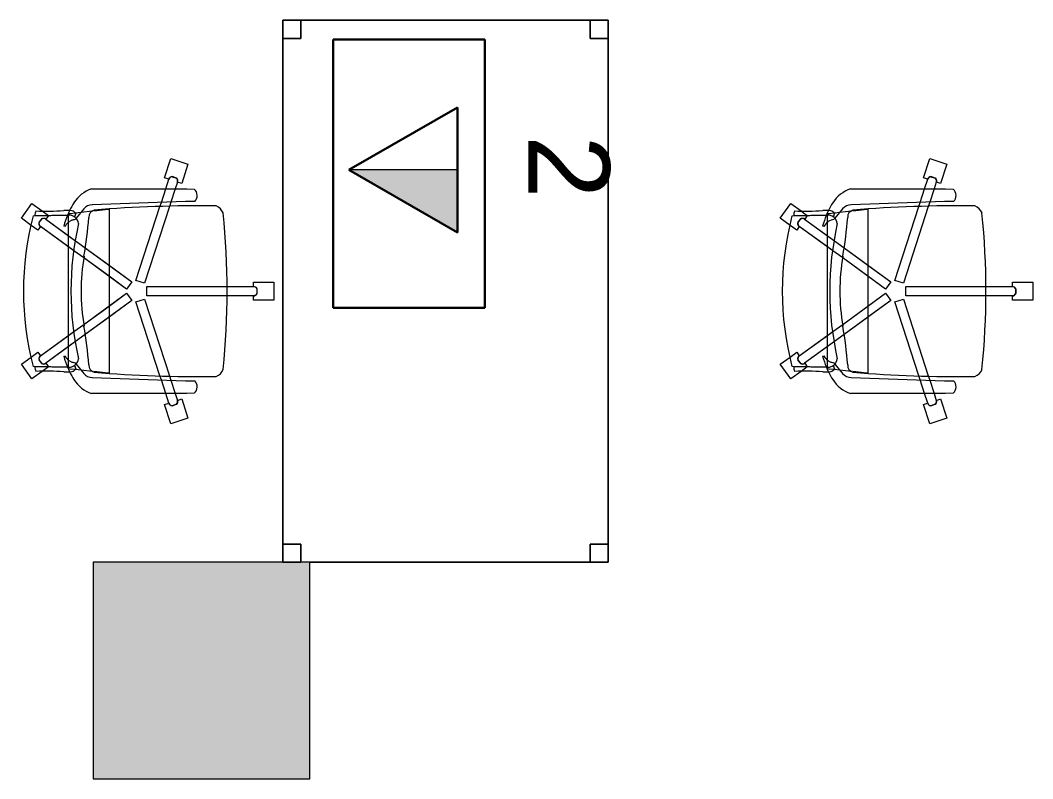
# Model space of a CAD drawing. Header units: inches. Extents: x 385 to 2249, y -1781 to -36.
# Drawn here: x 651.4 to 763.5, y -1074.1 to -990.1 of the extents above; entities that cross this region are included whole.
import ezdxf

# ---------------------------------------------------------------- set-up
doc = ezdxf.new("R2010")
doc.units = ezdxf.units.IN
doc.header["$MEASUREMENT"] = 0
for name, color, linetype, lineweight in [('A-ANNO-NOTE', 131, 'Continuous', 30), ('A-WALL', 113, 'Continuous', 13), ('I-FURN', 30, 'Continuous', 9)]:
    doc.layers.add(name, color=color, linetype=linetype, lineweight=lineweight)
doc.styles.add('Swis721 Lt BT', font='swissl.ttf', dxfattribs={"height": 9})

# ---------------------------------------------------------------- blocks, each defined once
blk = doc.blocks.new('F-Haworth_Chair_X99-Seminar - X99 Advanced Seminar Chair-V24-Level 5 POWER _ SIGNAL')
at = {"layer": 'I-FURN'}
for p, q in [((-1, 15.13), (1, 15.13)), ((-1, 12.88), (-1, 15.13)), ((-1, 15.13), (1, 15.13)), ((-1, 12.88), (-1, 15.13)), ((1, 15.13), (1, 12.88)), ((1, 15.13), (1, 12.88)), ((-0.52, 12.88), (-1, 12.88)), ((-0.52, 12.88), (-1, 12.88)), ((-0.5, 9.91), (-0.5, 12.88)), ((-0.5, 9.91), (-0.5, 12.88)), ((0.26, 13.26), (-0.26, 13.26)), ((0.26, 13.26), (-0.26, 13.26)), ((-0.25, 13.25), (0.25, 13.25)), ((-0.25, 13.25), (0.25, 13.25)), ((0.5, 12.88), (0.5, 9.91)), ((0.5, 12.88), (0.5, 9.91)), ((1, 12.88), (0.52, 12.88)), ((1, 12.88), (0.52, 12.88)), ((-0.5, 1.08), (-0.5, 9.91)), ((-0.5, 1.08), (-0.5, 9.91)), ((0.5, 9.91), (0.5, 1.08)), ((0.5, 9.91), (0.5, 1.08)), ((-14.69, 3.72), (-14.08, 5.62)), ((-14.69, 3.72), (-14.08, 5.62)), ((-14.08, 5.62), (-11.94, 4.93)), ((-14.08, 5.62), (-11.94, 4.93)), ((-11.32, 5.48), (-11.3, 6.32)), ((-9.92, 6.36), (-9.92, 5.36)), ((9.92, 5.36), (9.92, 6.36)), ((11.3, 6.32), (11.32, 5.48)), ((11.94, 4.93), (14.08, 5.62)), ((11.94, 4.93), (14.08, 5.62)), ((14.08, 5.62), (14.69, 3.72)), ((14.08, 5.62), (14.69, 3.72)), ((-11.94, 4.93), (-12.09, 4.47)), ((-11.94, 4.93), (-12.09, 4.47)), ((-11.32, -5.06), (-11.32, 5.48)), ((-9.92, 5.36), (-9.57, -4.97)), ((9.57, -4.97), (9.92, 5.36)), ((11.32, 5.48), (11.32, -5.06)), ((12.09, 4.47), (11.94, 4.93)), ((12.09, 4.47), (11.94, 4.93)), ((-12.55, 3.03), (-14.69, 3.72)), ((-12.55, 3.03), (-14.69, 3.72)), ((-12.53, 4.34), (-12.69, 3.85)), ((-12.53, 4.34), (-12.69, 3.85)), ((-12.68, 3.86), (-12.52, 4.33)), ((-12.68, 3.86), (-12.52, 4.33)), ((-12.4, 3.49), (-12.55, 3.03)), ((-12.4, 3.49), (-12.55, 3.03)), ((-11.32, 3.15), (-12.4, 3.5)), ((-11.32, 3.15), (-12.4, 3.5)), ((-12.09, 4.45), (-11.32, 4.21)), ((-12.09, 4.45), (-11.32, 4.21)), ((-11.32, 4.21), (-9.86, 3.73)), ((-11.32, 4.21), (-9.86, 3.73)), ((-9.86, 3.73), (-9.38, 3.57)), ((-9.86, 3.73), (-9.38, 3.57)), ((-9.38, 3.57), (-0.87, 0.81)), ((-9.38, 3.57), (-0.87, 0.81)), ((0.87, 0.81), (9.38, 3.57)), ((0.87, 0.81), (9.38, 3.57)), ((9.38, 3.57), (9.86, 3.73)), ((9.38, 3.57), (9.86, 3.73)), ((9.86, 3.73), (11.32, 4.21)), ((9.86, 3.73), (11.32, 4.21)), ((11.32, 4.21), (12.09, 4.45)), ((11.32, 4.21), (12.09, 4.45)), ((12.4, 3.5), (11.32, 3.15)), ((12.4, 3.5), (11.32, 3.15)), ((12.55, 3.03), (12.4, 3.49)), ((12.55, 3.03), (12.4, 3.49)), ((12.52, 4.33), (12.68, 3.86)), ((12.52, 4.33), (12.68, 3.86)), ((12.69, 3.85), (12.53, 4.34)), ((12.69, 3.85), (12.53, 4.34)), ((14.69, 3.72), (12.55, 3.03)), ((14.69, 3.72), (12.55, 3.03)), ((-9.83, 2.67), (-11.32, 3.15)), ((-9.83, 2.67), (-11.32, 3.15)), ((-9.37, 2.52), (-9.83, 2.67)), ((-9.37, 2.52), (-9.83, 2.67)), ((-1.18, -0.14), (-9.37, 2.52)), ((-1.18, -0.14), (-9.37, 2.52)), ((9.37, 2.52), (1.18, -0.14)), ((9.37, 2.52), (1.18, -0.14)), ((9.83, 2.67), (9.37, 2.52)), ((9.83, 2.67), (9.37, 2.52)), ((11.32, 3.15), (9.83, 2.67)), ((11.32, 3.15), (9.83, 2.67)), ((-0.87, 0.81), (-1.18, -0.14)), ((-0.87, 0.81), (-1.18, -0.14)), ((0.5, 1.08), (-0.5, 1.08)), ((0.5, 1.08), (-0.5, 1.08)), ((1.18, -0.14), (0.87, 0.81)), ((1.18, -0.14), (0.87, 0.81)), ((-4.79, -5.75), (-1.04, -0.58)), ((-2.89, -3.12), (-1.04, -0.58)), ((-1.04, -0.58), (-0.23, -1.17)), ((-1.04, -0.58), (-0.23, -1.17)), ((0.23, -1.17), (1.04, -0.58)), ((0.23, -1.17), (1.04, -0.58)), ((1.04, -0.58), (2.89, -3.12)), ((1.04, -0.58), (4.79, -5.75)), ((-0.23, -1.17), (-3.68, -5.91)), ((-0.23, -1.17), (-1.65, -3.12)), ((1.65, -3.12), (0.23, -1.17)), ((3.68, -5.91), (0.23, -1.17)), ((-9.07, -3.12), (-2.89, -3.12)), ((-9.07, -3.2), (-9.07, -3.12)), ((-8.9, -4.8), (-9.07, -3.2)), ((-4.79, -5.75), (-2.89, -3.12)), ((-1.65, -3.12), (-3.68, -5.91)), ((-2.89, -3.12), (-1.65, -3.12)), ((-1.65, -3.12), (1.65, -3.12)), ((1.65, -3.12), (2.89, -3.12)), ((3.68, -5.91), (1.65, -3.12)), ((2.89, -3.12), (9.07, -3.12)), ((2.89, -3.12), (4.79, -5.75)), ((9.07, -3.2), (8.9, -4.8)), ((9.07, -3.12), (9.07, -3.2)), ((-8.88, -4.99), (-8.89, -4.91)), ((-8.75, -6.22), (-8.88, -4.99)), ((8.88, -4.99), (8.75, -6.22)), ((8.89, -4.91), (8.88, -4.99)), ((-9.13, -5.92), (-8.07, -6.77)), ((-8.68, -6.87), (-8.75, -6.22)), ((-5.57, -6.82), (-4.79, -5.75)), ((-5.57, -6.82), (-4.79, -5.75)), ((-3.68, -5.91), (-4.47, -7.01)), ((-3.68, -5.91), (-4.47, -7.01)), ((4.47, -7.01), (3.68, -5.91)), ((4.47, -7.01), (3.68, -5.91)), ((4.79, -5.75), (5.57, -6.82)), ((4.79, -5.75), (5.57, -6.82)), ((8.07, -6.77), (9.13, -5.92)), ((8.75, -6.22), (8.68, -6.87)), ((-8.62, -7.42), (-8.68, -6.87)), ((-8.6, -7.6), (-8.62, -7.43)), ((-8.61, -6.81), (-8.23, -6.95)), ((-8.49, -7.6), (-8.56, -7.6)), ((-8.42, -7.57), (-8.34, -11.37)), ((-8.34, -11.52), (-8.42, -7.57)), ((-7.65, -7.6), (-8.4, -7.6)), ((-8.03, -6.81), (-7.95, -6.87)), ((-7.97, -10.12), (-5.57, -6.82)), ((-7.97, -10.12), (-6.14, -7.6)), ((-6.14, -7.6), (-7.65, -7.6)), ((-4.47, -7.01), (-7.16, -10.71)), ((-4.9, -7.6), (-7.16, -10.71)), ((-6.14, -7.6), (-5.57, -6.82)), ((-4.9, -7.6), (-6.14, -7.6)), ((-4.47, -7.01), (-4.9, -7.6)), ((4.9, -7.6), (-4.9, -7.6)), ((4.9, -7.6), (4.47, -7.01)), ((7.16, -10.71), (4.47, -7.01)), ((6.14, -7.6), (4.9, -7.6)), ((7.16, -10.71), (4.9, -7.6)), ((5.57, -6.82), (6.14, -7.6)), ((5.57, -6.82), (7.97, -10.12)), ((7.65, -7.6), (6.14, -7.6)), ((6.14, -7.6), (7.97, -10.12)), ((8.4, -7.6), (7.65, -7.6)), ((7.95, -6.87), (8.03, -6.81)), ((8.23, -6.95), (8.61, -6.81)), ((8.34, -11.37), (8.42, -7.57)), ((8.42, -7.57), (8.34, -11.52)), ((8.56, -7.6), (8.51, -7.6)), ((8.62, -7.43), (8.6, -7.6)), ((8.68, -6.87), (8.62, -7.42)), ((-7.18, -7.99), (-7.21, -8.13)), ((7.21, -8.13), (7.18, -7.99)), ((-8.88, -10.52), (-8.38, -9.83)), ((-8.88, -10.52), (-8.38, -9.83)), ((-8.38, -9.83), (-7.99, -10.11)), ((-8.38, -9.83), (-7.99, -10.11)), ((7.99, -10.11), (8.38, -9.83)), ((7.99, -10.11), (8.38, -9.83)), ((8.38, -9.83), (8.88, -10.52)), ((8.38, -9.83), (8.88, -10.52)), ((-9.7, -11.65), (-8.88, -10.52)), ((-9.7, -11.65), (-8.88, -10.52)), ((-8, -10.58), (-7.59, -10.88)), ((-8, -10.58), (-7.59, -10.88)), ((-7.59, -10.87), (-7.99, -10.57)), ((-7.59, -10.87), (-7.99, -10.57)), ((-6.76, -11), (-7.29, -11.74)), ((-6.76, -11), (-7.29, -11.74)), ((-7.15, -10.72), (-6.76, -11)), ((-7.15, -10.72), (-6.76, -11)), ((6.76, -11), (7.15, -10.72)), ((6.76, -11), (7.15, -10.72)), ((7.29, -11.74), (6.76, -11)), ((7.29, -11.74), (6.76, -11)), ((7.99, -10.57), (7.59, -10.87)), ((7.99, -10.57), (7.59, -10.87)), ((7.59, -10.88), (8, -10.58)), ((7.59, -10.88), (8, -10.58)), ((8.88, -10.52), (9.7, -11.65)), ((8.88, -10.52), (9.7, -11.65)), ((-8.08, -12.82), (-9.7, -11.65)), ((-8.08, -12.82), (-9.7, -11.65)), ((-7.29, -11.74), (-8.08, -12.82)), ((-7.29, -11.74), (-8.08, -12.82)), ((8.08, -12.82), (7.29, -11.74)), ((8.08, -12.82), (7.29, -11.74)), ((9.7, -11.65), (8.08, -12.82)), ((9.7, -11.65), (8.08, -12.82))]:
    blk.add_line(p, q, dxfattribs=at)
for centre, radius, start, end in [((-0.11, 12.88), 0.407, 111.1651, 180.8349), ((-0.11, 12.88), 0.407, 111.1651, 180.8349), ((-0.09, 12.88), 0.406, 112.6199, 180), ((-0.09, 12.88), 0.406, 166.524, 180), ((-0.09, 12.88), 0.406, 126.0959, 166.524), ((-0.09, 12.88), 0.406, 112.6199, 126.0959), ((0.09, 12.88), 0.406, 53.9041, 67.3801), ((0.09, 12.88), 0.406, 0, 67.3801), ((0.11, 12.88), 0.407, 54.9009, 68.8349), ((0.11, 12.88), 0.407, 359.1651, 68.8349), ((0.09, 12.88), 0.406, 0, 53.9041), ((0.11, 12.88), 0.407, 40.967, 54.9009), ((0.11, 12.88), 0.407, 27.033, 40.967), ((0.11, 12.88), 0.407, 13.0991, 27.033), ((0.11, 12.88), 0.407, 359.1651, 13.0991), ((-8.21, 8.28), 1.31, 110.0433, 159.9567), ((0, -75.01), 84.96, 84.1475, 95.8525), ((8.21, 8.28), 1.31, 20.0433, 69.9567), ((144.06, 7.32), 153.52, 179.4749, 184.5213), ((-144.06, 7.32), 153.52, 355.4787, 0.5251), ((-10.58, 5.68), 0.956, 45.8901, 138.1099), ((10.58, 5.68), 0.956, 41.8901, 134.1099), ((-12.22, 4.09), 0.407, 71.1651, 140.8349), ((-12.22, 4.09), 0.407, 71.1651, 140.8349), ((12.22, 4.09), 0.407, 67.033, 108.8349), ((12.22, 4.09), 0.407, 39.1651, 108.8349), ((-12.28, 3.88), 0.407, 183.1651, 197.0991), ((-12.28, 3.88), 0.407, 183.1651, 252.8349), ((-12.27, 3.89), 0.406, 184.6199, 198.0959), ((-12.27, 3.89), 0.406, 184.6199, 252), ((-12.28, 3.88), 0.407, 197.0991, 211.033), ((-12.27, 3.89), 0.406, 198.0959, 238.524), ((-12.28, 3.88), 0.407, 211.033, 224.967), ((-12.28, 3.88), 0.407, 224.967, 252.8349), ((-12.22, 4.07), 0.406, 72, 139.3801), ((-12.22, 4.07), 0.406, 115.9808, 139.3801), ((-12.27, 3.89), 0.406, 238.524, 252), ((-12.22, 4.07), 0.406, 112.4281, 115.9808), ((-12.22, 4.07), 0.406, 85.476, 112.4281), ((-12.22, 4.07), 0.406, 72, 85.476), ((12.22, 4.07), 0.406, 81.0479, 108), ((12.22, 4.07), 0.406, 40.6199, 108), ((12.22, 4.07), 0.406, 40.6199, 81.0479), ((12.22, 4.09), 0.407, 53.0991, 67.033), ((12.27, 3.89), 0.406, 288, 355.3801), ((12.28, 3.88), 0.407, 287.1651, 356.8349), ((12.28, 3.88), 0.407, 287.1651, 356.8349), ((12.27, 3.89), 0.406, 288, 341.9041), ((12.22, 4.09), 0.407, 39.1651, 53.0991), ((12.27, 3.89), 0.406, 341.9041, 355.3801), ((-7.87, -3.92), 3.63, 198.1789, 238.0478), ((-8.18, -4.9), 1.39, 182.8013, 227.1078), ((-8.24, -4.59), 0.763, 194.2338, 275.7662), ((-11.32, -48.08), 42.84, 79.9767, 85.7699), ((11.32, -48.08), 42.84, 94.2301, 100.0233), ((8.24, -4.59), 0.763, 264.2338, 345.7662), ((8.18, -4.9), 1.39, 312.8922, 357.1987), ((7.87, -3.92), 3.63, 301.9522, 341.8211), ((-7.37, -7.55), 1.05, 95.9554, 181.1786), ((0, 26.49), 33.83, 257.2285, 282.7715), ((0, 15.97), 22.19, 259.9767, 280.0233), ((7.37, -7.55), 1.05, 358.8214, 84.0446), ((-4.71, 1.15), 9.61, 238.0478, 243.9964), ((-5.2, -7.86), 3.74, 170.0936, 184.0143), ((-4.71, 1.15), 9.61, 243.9964, 246.4906), ((-8.28, -7.33), 0.613, 122.5427, 170.0936), ((-4.71, 1.15), 9.61, 246.6393, 247.073), ((-7.37, -7.55), 1.05, 145.2002, 181.1786), ((-4.71, 1.15), 9.61, 247.2631, 254.9334), ((-6.55, -6.76), 1.38, 185.0878, 199.5533), ((-6.55, -6.76), 1.38, 199.5533, 212.4248), ((-6.55, -6.76), 1.38, 214.0187, 228.4842), ((-6.55, -6.76), 1.38, 228.4842, 242.9497), ((6.55, -6.76), 1.38, 297.0503, 325.9813), ((4.71, 1.15), 9.61, 285.0666, 292.7369), ((6.55, -6.76), 1.38, 327.5752, 340.4467), ((6.55, -6.76), 1.38, 340.4467, 354.9122), ((7.37, -7.55), 1.05, 358.8214, 34.7998), ((4.71, 1.15), 9.61, 292.927, 293.5094), ((4.71, 1.15), 9.61, 293.5094, 296.0036), ((8.28, -7.33), 0.613, 9.9064, 57.4573), ((5.2, -7.86), 3.74, 355.9857, 9.9064), ((4.71, 1.15), 9.61, 296.0036, 301.9522), ((-36.06, -10.03), 27.2, 357.4882, 4.0143), ((36.06, -10.03), 27.2, 175.9857, 182.5118), ((-7.66, -10.36), 0.407, 143.1651, 212.8349), ((-7.66, -10.36), 0.407, 143.1651, 198.9009), ((-7.64, -10.36), 0.406, 170.9521, 211.3801), ((-7.64, -10.36), 0.406, 170.9521, 211.3801), ((-7.66, -10.36), 0.407, 198.9009, 212.8349), ((-7.64, -10.36), 0.406, 157.476, 170.9521), ((-7.64, -10.36), 0.406, 157.476, 170.9521), ((-7.64, -10.36), 0.406, 144, 157.476), ((-7.64, -10.36), 0.406, 144, 157.476), ((-7.48, -10.49), 0.407, 255.1651, 324.8349), ((-7.49, -10.47), 0.406, 256.6199, 270.0959), ((-7.49, -10.47), 0.406, 256.6199, 270.0959), ((-7.48, -10.49), 0.407, 255.1651, 269.0991), ((-7.49, -10.47), 0.406, 270.0959, 297.0479), ((-7.49, -10.47), 0.406, 270.0959, 283.5719), ((-7.48, -10.49), 0.407, 269.0991, 283.033), ((-7.49, -10.47), 0.406, 283.5719, 297.0479), ((-7.48, -10.49), 0.407, 283.033, 296.967), ((-7.49, -10.47), 0.406, 297.0479, 324), ((-7.49, -10.47), 0.406, 297.0479, 310.524), ((-7.48, -10.49), 0.407, 296.967, 310.9009), ((-7.49, -10.47), 0.406, 310.524, 324), ((-7.48, -10.49), 0.407, 310.9009, 324.8349), ((7.48, -10.49), 0.407, 215.1651, 284.8349), ((7.48, -10.49), 0.407, 215.1651, 284.8349), ((7.49, -10.47), 0.406, 216, 229.476), ((7.49, -10.47), 0.406, 216, 283.3801), ((7.49, -10.47), 0.406, 229.476, 242.9521), ((7.49, -10.47), 0.406, 242.9521, 256.4281), ((7.49, -10.47), 0.406, 256.4281, 283.3801), ((7.64, -10.36), 0.406, 22.524, 36), ((7.64, -10.36), 0.406, 328.6199, 36), ((7.66, -10.36), 0.407, 327.1651, 36.8349), ((7.66, -10.36), 0.407, 327.1651, 36.8349), ((7.64, -10.36), 0.406, 328.6199, 9.0479), ((7.64, -10.36), 0.406, 9.0479, 22.524), ((0, 20.73), 33.17, 254.4478, 255.4234), ((0, 20.29), 32.89, 255.304, 284.6925), ((0, 20.73), 33.17, 284.5766, 285.5522)]:
    blk.add_arc(centre, radius, start, end, dxfattribs=at)
blk = doc.blocks.new('Rectangular Table - Rectangular Table-V25-Level 5 POWER _ SIGNAL')
at = {"layer": 'I-FURN'}
for p, q in [((-28, 18), (-30, 18)), ((-30, 18), (-30, 16)), ((-30, 16), (-30, 18)), ((-30, 18), (-28, 18)), ((30, 18), (-30, 18)), ((-30, 18), (-30, -18)), ((-30, -18), (-30, 18)), ((-30, 18), (30, 18)), ((-28, 16), (-28, 18)), ((-28, 18), (-28, 16)), ((28, 18), (28, 16)), ((30, 18), (28, 18)), ((28, 18), (30, 18)), ((28, 16), (28, 18)), ((30, 16), (30, 18)), ((30, 18), (30, 16)), ((30, -15), (30, 18)), ((30, 18), (30, -15)), ((-30, 16), (-28, 16)), ((-28, 16), (-30, 16)), ((28, 16), (30, 16)), ((30, 16), (28, 16)), ((30, -15), (30, -18)), ((-28, -16), (-30, -16)), ((-30, -16), (-30, -18)), ((-30, -18), (-30, -16)), ((-30, -16), (-28, -16)), ((-28, -18), (-28, -16)), ((-28, -16), (-28, -18)), ((30, -16), (28, -16)), ((28, -16), (28, -18)), ((28, -18), (28, -16)), ((28, -16), (30, -16)), ((30, -18), (30, -16)), ((30, -16), (30, -18)), ((-30, -18), (-28, -18)), ((-28, -18), (-30, -18)), ((-30, -18), (30, -18)), ((30, -18), (-30, -18)), ((28, -18), (30, -18)), ((30, -18), (28, -18))]:
    blk.add_line(p, q, dxfattribs=at)
blk = doc.blocks.new('F-Haworth_Chair_X99-Seminar - X99 Advanced Seminar Chair-V44-Level 5 POWER _ SIGNAL')
at = {"layer": 'I-FURN'}
for p, q in [((-1, 15.13), (1, 15.13)), ((-1, 12.88), (-1, 15.13)), ((-1, 15.13), (1, 15.13)), ((-1, 12.88), (-1, 15.13)), ((1, 15.13), (1, 12.88)), ((1, 15.13), (1, 12.88)), ((-0.52, 12.88), (-1, 12.88)), ((-0.52, 12.88), (-1, 12.88)), ((-0.5, 9.91), (-0.5, 12.88)), ((-0.5, 9.91), (-0.5, 12.88)), ((0.26, 13.26), (-0.26, 13.26)), ((0.26, 13.26), (-0.26, 13.26)), ((-0.25, 13.25), (0.25, 13.25)), ((-0.25, 13.25), (0.25, 13.25)), ((0.5, 12.88), (0.5, 9.91)), ((0.5, 12.88), (0.5, 9.91)), ((1, 12.88), (0.52, 12.88)), ((1, 12.88), (0.52, 12.88)), ((-0.5, 1.08), (-0.5, 9.91)), ((-0.5, 1.08), (-0.5, 9.91)), ((0.5, 9.91), (0.5, 1.08)), ((0.5, 9.91), (0.5, 1.08)), ((-14.69, 3.72), (-14.08, 5.62)), ((-14.69, 3.72), (-14.08, 5.62)), ((-14.08, 5.62), (-11.94, 4.93)), ((-14.08, 5.62), (-11.94, 4.93)), ((-11.32, 5.48), (-11.3, 6.32)), ((-9.92, 6.36), (-9.92, 5.36)), ((9.92, 5.36), (9.92, 6.36)), ((11.3, 6.32), (11.32, 5.48)), ((11.94, 4.93), (14.08, 5.62)), ((11.94, 4.93), (14.08, 5.62)), ((14.08, 5.62), (14.69, 3.72)), ((14.08, 5.62), (14.69, 3.72)), ((-11.94, 4.93), (-12.09, 4.47)), ((-11.94, 4.93), (-12.09, 4.47)), ((-11.32, -5.06), (-11.32, 5.48)), ((-9.92, 5.36), (-9.57, -4.97)), ((9.57, -4.97), (9.92, 5.36)), ((11.32, 5.48), (11.32, -5.06)), ((12.09, 4.47), (11.94, 4.93)), ((12.09, 4.47), (11.94, 4.93)), ((-12.55, 3.03), (-14.69, 3.72)), ((-12.55, 3.03), (-14.69, 3.72)), ((-12.53, 4.34), (-12.69, 3.85)), ((-12.53, 4.34), (-12.69, 3.85)), ((-12.68, 3.86), (-12.52, 4.33)), ((-12.68, 3.86), (-12.52, 4.33)), ((-12.4, 3.49), (-12.55, 3.03)), ((-12.4, 3.49), (-12.55, 3.03)), ((-11.32, 3.15), (-12.4, 3.5)), ((-11.32, 3.15), (-12.4, 3.5)), ((-12.09, 4.45), (-11.32, 4.21)), ((-12.09, 4.45), (-11.32, 4.21)), ((-11.32, 4.21), (-9.86, 3.73)), ((-11.32, 4.21), (-9.86, 3.73)), ((-9.86, 3.73), (-9.38, 3.57)), ((-9.86, 3.73), (-9.38, 3.57)), ((-9.38, 3.57), (-0.87, 0.81)), ((-9.38, 3.57), (-0.87, 0.81)), ((0.87, 0.81), (9.38, 3.57)), ((0.87, 0.81), (9.38, 3.57)), ((9.38, 3.57), (9.86, 3.73)), ((9.38, 3.57), (9.86, 3.73)), ((9.86, 3.73), (11.32, 4.21)), ((9.86, 3.73), (11.32, 4.21)), ((11.32, 4.21), (12.09, 4.45)), ((11.32, 4.21), (12.09, 4.45)), ((12.4, 3.5), (11.32, 3.15)), ((12.4, 3.5), (11.32, 3.15)), ((12.55, 3.03), (12.4, 3.49)), ((12.55, 3.03), (12.4, 3.49)), ((12.52, 4.33), (12.68, 3.86)), ((12.52, 4.33), (12.68, 3.86)), ((12.69, 3.85), (12.53, 4.34)), ((12.69, 3.85), (12.53, 4.34)), ((14.69, 3.72), (12.55, 3.03)), ((14.69, 3.72), (12.55, 3.03)), ((-9.83, 2.67), (-11.32, 3.15)), ((-9.83, 2.67), (-11.32, 3.15)), ((-9.37, 2.52), (-9.83, 2.67)), ((-9.37, 2.52), (-9.83, 2.67)), ((-1.18, -0.14), (-9.37, 2.52)), ((-1.18, -0.14), (-9.37, 2.52)), ((9.37, 2.52), (1.18, -0.14)), ((9.37, 2.52), (1.18, -0.14)), ((9.83, 2.67), (9.37, 2.52)), ((9.83, 2.67), (9.37, 2.52)), ((11.32, 3.15), (9.83, 2.67)), ((11.32, 3.15), (9.83, 2.67)), ((-0.87, 0.81), (-1.18, -0.14)), ((-0.87, 0.81), (-1.18, -0.14)), ((0.5, 1.08), (-0.5, 1.08)), ((0.5, 1.08), (-0.5, 1.08)), ((1.18, -0.14), (0.87, 0.81)), ((1.18, -0.14), (0.87, 0.81)), ((-4.79, -5.75), (-1.04, -0.58)), ((-2.89, -3.12), (-1.04, -0.58)), ((-1.04, -0.58), (-0.23, -1.17)), ((-1.04, -0.58), (-0.23, -1.17)), ((0.23, -1.17), (1.04, -0.58)), ((0.23, -1.17), (1.04, -0.58)), ((1.04, -0.58), (2.89, -3.12)), ((1.04, -0.58), (4.79, -5.75)), ((-0.23, -1.17), (-3.68, -5.91)), ((-0.23, -1.17), (-1.65, -3.12)), ((1.65, -3.12), (0.23, -1.17)), ((3.68, -5.91), (0.23, -1.17)), ((-9.07, -3.12), (-2.89, -3.12)), ((-9.07, -3.2), (-9.07, -3.12)), ((-8.9, -4.8), (-9.07, -3.2)), ((-4.79, -5.75), (-2.89, -3.12)), ((-1.65, -3.12), (-3.68, -5.91)), ((-2.89, -3.12), (-1.65, -3.12)), ((-1.65, -3.12), (1.65, -3.12)), ((1.65, -3.12), (2.89, -3.12)), ((3.68, -5.91), (1.65, -3.12)), ((2.89, -3.12), (9.07, -3.12)), ((2.89, -3.12), (4.79, -5.75)), ((9.07, -3.2), (8.9, -4.8)), ((9.07, -3.12), (9.07, -3.2)), ((-8.88, -4.99), (-8.89, -4.91)), ((-8.75, -6.22), (-8.88, -4.99)), ((8.88, -4.99), (8.75, -6.22)), ((8.89, -4.91), (8.88, -4.99)), ((-9.13, -5.92), (-8.07, -6.77)), ((-8.68, -6.87), (-8.75, -6.22)), ((-5.57, -6.82), (-4.79, -5.75)), ((-5.57, -6.82), (-4.79, -5.75)), ((-3.68, -5.91), (-4.47, -7.01)), ((-3.68, -5.91), (-4.47, -7.01)), ((4.47, -7.01), (3.68, -5.91)), ((4.47, -7.01), (3.68, -5.91)), ((4.79, -5.75), (5.57, -6.82)), ((4.79, -5.75), (5.57, -6.82)), ((8.07, -6.77), (9.13, -5.92)), ((8.75, -6.22), (8.68, -6.87)), ((-8.62, -7.42), (-8.68, -6.87)), ((-8.6, -7.6), (-8.62, -7.43)), ((-8.61, -6.81), (-8.23, -6.95)), ((-8.49, -7.6), (-8.56, -7.6)), ((-8.42, -7.57), (-8.34, -11.37)), ((-8.34, -11.52), (-8.42, -7.57)), ((-7.65, -7.6), (-8.4, -7.6)), ((-8.03, -6.81), (-7.95, -6.87)), ((-7.97, -10.12), (-5.57, -6.82)), ((-7.97, -10.12), (-6.14, -7.6)), ((-6.14, -7.6), (-7.65, -7.6)), ((-4.47, -7.01), (-7.16, -10.71)), ((-4.9, -7.6), (-7.16, -10.71)), ((-6.14, -7.6), (-5.57, -6.82)), ((-4.9, -7.6), (-6.14, -7.6)), ((-4.47, -7.01), (-4.9, -7.6)), ((4.9, -7.6), (-4.9, -7.6)), ((4.9, -7.6), (4.47, -7.01)), ((7.16, -10.71), (4.47, -7.01)), ((6.14, -7.6), (4.9, -7.6)), ((7.16, -10.71), (4.9, -7.6)), ((5.57, -6.82), (6.14, -7.6)), ((5.57, -6.82), (7.97, -10.12)), ((7.65, -7.6), (6.14, -7.6)), ((6.14, -7.6), (7.97, -10.12)), ((8.4, -7.6), (7.65, -7.6)), ((7.95, -6.87), (8.03, -6.81)), ((8.23, -6.95), (8.61, -6.81)), ((8.34, -11.37), (8.42, -7.57)), ((8.42, -7.57), (8.34, -11.52)), ((8.56, -7.6), (8.51, -7.6)), ((8.62, -7.43), (8.6, -7.6)), ((8.68, -6.87), (8.62, -7.42)), ((-7.18, -7.99), (-7.21, -8.13)), ((7.21, -8.13), (7.18, -7.99)), ((-8.68, -10.25), (-8.38, -9.83)), ((-8.68, -10.25), (-8.38, -9.83)), ((-8.38, -9.83), (-7.99, -10.11)), ((-8.38, -9.83), (-7.99, -10.11)), ((7.99, -10.11), (8.38, -9.83)), ((7.99, -10.11), (8.38, -9.83)), ((8.38, -9.83), (8.88, -10.52)), ((8.38, -9.83), (8.88, -10.52)), ((-9.7, -11.65), (-8.88, -10.52)), ((-9.7, -11.65), (-8.88, -10.52)), ((-8.88, -10.52), (-8.69, -10.26)), ((-8.88, -10.52), (-8.69, -10.26)), ((-8, -10.58), (-7.59, -10.88)), ((-8, -10.58), (-7.59, -10.88)), ((-7.59, -10.87), (-7.99, -10.57)), ((-7.59, -10.87), (-7.99, -10.57)), ((-6.76, -11), (-7.29, -11.74)), ((-6.76, -11), (-7.29, -11.74)), ((-7.15, -10.72), (-6.76, -11)), ((-7.15, -10.72), (-6.76, -11)), ((6.76, -11), (7.15, -10.72)), ((6.76, -11), (7.15, -10.72)), ((7.29, -11.74), (6.76, -11)), ((7.29, -11.74), (6.76, -11)), ((7.99, -10.57), (7.59, -10.87)), ((7.99, -10.57), (7.59, -10.87)), ((7.59, -10.88), (8, -10.58)), ((7.59, -10.88), (8, -10.58)), ((8.88, -10.52), (9.7, -11.65)), ((8.88, -10.52), (9.7, -11.65)), ((-8.08, -12.82), (-9.7, -11.65)), ((-8.08, -12.82), (-9.7, -11.65)), ((-7.29, -11.74), (-8.08, -12.82)), ((-7.29, -11.74), (-8.08, -12.82)), ((8.08, -12.82), (7.29, -11.74)), ((8.08, -12.82), (7.29, -11.74)), ((9.7, -11.65), (8.08, -12.82)), ((9.7, -11.65), (8.08, -12.82))]:
    blk.add_line(p, q, dxfattribs=at)
for centre, radius, start, end in [((-0.11, 12.88), 0.407, 111.1651, 180.8349), ((-0.11, 12.88), 0.407, 111.1651, 180.8349), ((-0.09, 12.88), 0.406, 112.6199, 180), ((-0.09, 12.88), 0.406, 166.524, 180), ((-0.09, 12.88), 0.406, 126.0959, 166.524), ((-0.09, 12.88), 0.406, 112.6199, 126.0959), ((0.09, 12.88), 0.406, 53.9041, 67.3801), ((0.09, 12.88), 0.406, 0, 67.3801), ((0.11, 12.88), 0.407, 54.9009, 68.8349), ((0.11, 12.88), 0.407, 359.1651, 68.8349), ((0.09, 12.88), 0.406, 0, 53.9041), ((0.11, 12.88), 0.407, 40.967, 54.9009), ((0.11, 12.88), 0.407, 27.033, 40.967), ((0.11, 12.88), 0.407, 359.1651, 27.033), ((-8.21, 8.28), 1.31, 110.0433, 159.9567), ((0, -75.01), 84.96, 84.1475, 95.8525), ((8.21, 8.28), 1.31, 20.0433, 69.9567), ((144.06, 7.32), 153.52, 179.4749, 184.5213), ((-144.06, 7.32), 153.52, 355.4787, 0.5251), ((-10.58, 5.68), 0.956, 45.8901, 138.1099), ((10.58, 5.68), 0.956, 41.8901, 134.1099), ((-12.22, 4.09), 0.407, 85.0991, 140.8349), ((-12.22, 4.09), 0.407, 71.1651, 140.8349), ((-12.22, 4.09), 0.407, 71.1651, 85.0991), ((12.22, 4.09), 0.407, 39.1651, 108.8349), ((12.22, 4.09), 0.407, 39.1651, 108.8349), ((-12.28, 3.88), 0.407, 183.1651, 197.0991), ((-12.28, 3.88), 0.407, 183.1651, 252.8349), ((-12.27, 3.89), 0.406, 184.6199, 198.0959), ((-12.27, 3.89), 0.406, 184.6199, 252), ((-12.28, 3.88), 0.407, 197.0991, 211.033), ((-12.27, 3.89), 0.406, 198.0959, 238.524), ((-12.28, 3.88), 0.407, 211.033, 224.967), ((-12.28, 3.88), 0.407, 224.967, 238.9009), ((-12.22, 4.07), 0.406, 72, 139.3801), ((-12.22, 4.07), 0.406, 115.9808, 139.3801), ((-12.27, 3.89), 0.406, 238.524, 252), ((-12.28, 3.88), 0.407, 238.9009, 252.8349), ((-12.22, 4.07), 0.406, 112.4281, 115.9808), ((-12.22, 4.07), 0.406, 85.476, 112.4281), ((-12.22, 4.07), 0.406, 72, 85.476), ((12.22, 4.07), 0.406, 94.524, 108), ((12.22, 4.07), 0.406, 40.6199, 108), ((12.22, 4.07), 0.406, 81.0479, 94.524), ((12.22, 4.07), 0.406, 40.6199, 81.0479), ((12.27, 3.89), 0.406, 288, 355.3801), ((12.28, 3.88), 0.407, 287.1651, 356.8349), ((12.28, 3.88), 0.407, 287.1651, 356.8349), ((12.27, 3.89), 0.406, 288, 341.9041), ((12.27, 3.89), 0.406, 341.9041, 355.3801), ((-7.87, -3.92), 3.63, 198.1789, 238.0478), ((-8.18, -4.9), 1.39, 182.8013, 227.1078), ((-8.24, -4.59), 0.763, 194.2338, 275.7662), ((-11.32, -48.08), 42.84, 79.9767, 85.7699), ((11.32, -48.08), 42.84, 94.2301, 100.0233), ((8.24, -4.59), 0.763, 264.2338, 345.7662), ((8.18, -4.9), 1.39, 312.8922, 357.1987), ((7.87, -3.92), 3.63, 301.9522, 341.8211), ((-7.37, -7.55), 1.05, 95.9554, 181.1786), ((0, 26.49), 33.83, 257.2285, 282.7715), ((0, 15.97), 22.19, 259.9767, 280.0233), ((7.37, -7.55), 1.05, 358.8214, 84.0446), ((-4.71, 1.15), 9.61, 238.0478, 243.9964), ((-5.2, -7.86), 3.74, 170.0936, 184.0143), ((-4.71, 1.15), 9.61, 243.9964, 246.4906), ((-8.28, -7.33), 0.613, 122.5427, 170.0936), ((-4.71, 1.15), 9.61, 246.6393, 247.073), ((-7.37, -7.55), 1.05, 145.2002, 181.1786), ((-4.71, 1.15), 9.61, 247.2631, 254.9334), ((-6.55, -6.76), 1.38, 185.0878, 212.4248), ((-6.55, -6.76), 1.38, 214.0187, 242.9497), ((6.55, -6.76), 1.38, 297.0503, 325.9813), ((4.71, 1.15), 9.61, 285.0666, 292.7369), ((6.55, -6.76), 1.38, 327.5752, 340.4467), ((6.55, -6.76), 1.38, 340.4467, 354.9122), ((7.37, -7.55), 1.05, 358.8214, 34.7998), ((4.71, 1.15), 9.61, 292.927, 293.5094), ((4.71, 1.15), 9.61, 293.5094, 296.0036), ((8.28, -7.33), 0.613, 9.9064, 57.4573), ((5.2, -7.86), 3.74, 355.9857, 9.9064), ((4.71, 1.15), 9.61, 296.0036, 301.9522), ((-36.06, -10.03), 27.2, 357.4882, 4.0143), ((36.06, -10.03), 27.2, 175.9857, 182.5118), ((-7.66, -10.36), 0.407, 143.1651, 212.8349), ((-7.66, -10.36), 0.407, 171.033, 184.967), ((-7.66, -10.36), 0.407, 184.967, 212.8349), ((-7.66, -10.36), 0.407, 143.1651, 171.033), ((-7.64, -10.36), 0.406, 144, 211.3801), ((-7.64, -10.36), 0.406, 157.476, 211.3801), ((-7.64, -10.36), 0.406, 144, 157.476), ((-7.49, -10.47), 0.406, 256.6199, 324), ((-7.48, -10.49), 0.407, 255.1651, 324.8349), ((-7.49, -10.47), 0.406, 256.6199, 297.0479), ((-7.48, -10.49), 0.407, 255.1651, 283.033), ((-7.48, -10.49), 0.407, 283.033, 310.9009), ((-7.49, -10.47), 0.406, 297.0479, 324), ((-7.48, -10.49), 0.407, 310.9009, 324.8349), ((7.48, -10.49), 0.407, 215.1651, 284.8349), ((7.48, -10.49), 0.407, 215.1651, 270.9009), ((7.49, -10.47), 0.406, 216, 229.476), ((7.49, -10.47), 0.406, 216, 283.3801), ((7.49, -10.47), 0.406, 229.476, 242.9521), ((7.49, -10.47), 0.406, 242.9521, 256.4281), ((7.49, -10.47), 0.406, 256.4281, 283.3801), ((7.48, -10.49), 0.407, 270.9009, 284.8349), ((7.64, -10.36), 0.406, 355.5719, 36), ((7.64, -10.36), 0.406, 355.5719, 36), ((7.66, -10.36), 0.407, 327.1651, 36.8349), ((7.66, -10.36), 0.407, 327.1651, 36.8349), ((7.64, -10.36), 0.406, 328.6199, 355.5719), ((7.64, -10.36), 0.406, 328.6199, 342.0959), ((7.64, -10.36), 0.406, 342.0959, 355.5719), ((0, 20.73), 33.17, 254.4478, 255.4234), ((0, 20.29), 32.89, 255.304, 284.6925), ((0, 20.73), 33.17, 284.5766, 285.5522)]:
    blk.add_arc(centre, radius, start, end, dxfattribs=at)

msp = doc.modelspace()

# ---------------------------------------------------------------- hatches: boundary and pattern name
at = {"layer": 'A-ANNO-NOTE', "lineweight": 9}
msp.add_hatch(color=256, dxfattribs=at).paths.add_polyline_path([(699.79, -1013.57), (699.79, -1006.64), (687.79, -1006.64)], flags=0)
at = {"layer": 'A-WALL'}
msp.add_hatch(color=250, dxfattribs=at).paths.add_polyline_path([(659.47, -1074.06), (683.47, -1074.06), (683.47, -1050.06), (659.47, -1050.06), (659.47, -1056.44)], flags=0)

# ---------------------------------------------------------------- linework, layer by layer
at = {"layer": 'A-ANNO-NOTE'}
for p, q in [((686.03, -992.2), (702.84, -992.2)), ((686.03, -1021.92), (686.03, -992.2)), ((702.84, -992.2), (702.84, -1021.92)), ((687.79, -1006.64), (699.79, -999.71)), ((699.79, -999.71), (699.79, -1013.57)), ((699.79, -1013.57), (687.79, -1006.64)), ((702.84, -1021.92), (686.03, -1021.92))]:
    msp.add_line(p, q, dxfattribs=at)
at = {"layer": 'A-ANNO-NOTE', "lineweight": 9}
for p, q in [((699.79, -1006.64), (687.79, -1006.64)), ((687.79, -1006.64), (699.79, -1013.57)), ((699.79, -1013.57), (699.79, -1006.64))]:
    msp.add_line(p, q, dxfattribs=at)
at = {"layer": 'A-WALL', "color": 8, "lineweight": 20}
for p, q in [((683.47, -1050.06), (659.47, -1050.06)), ((659.47, -1050.06), (659.47, -1074.06)), ((683.47, -1074.06), (683.47, -1050.06)), ((659.47, -1074.06), (683.47, -1074.06))]:
    msp.add_line(p, q, dxfattribs=at)

# ---------------------------------------------------------------- block references
at = {"layer": 'I-FURN'}
for name, p, rotation in [('Rectangular Table - Rectangular Table-V25-Level 5 POWER _ SIGNAL', (698.47, -1020.06), 269.9999999999998), ('F-Haworth_Chair_X99-Seminar - X99 Advanced Seminar Chair-V24-Level 5 POWER _ SIGNAL', (664.35, -1020.06), 269.9999999999996), ('F-Haworth_Chair_X99-Seminar - X99 Advanced Seminar Chair-V44-Level 5 POWER _ SIGNAL', (748.35, -1020.06), 269.9999999999996)]:
    msp.add_blockref(name, p, dxfattribs=dict(at, rotation=rotation))

# ---------------------------------------------------------------- texts
at = {"layer": 'A-ANNO-NOTE', "lineweight": 9, "insert": (716.66, -1002.8), "char_height": 9, "width": 8.181, "attachment_point": 1, "rotation": 270, "style": 'Swis721 Lt BT'}
msp.add_mtext('2', dxfattribs=at)

doc.saveas('drawing.dxf')
